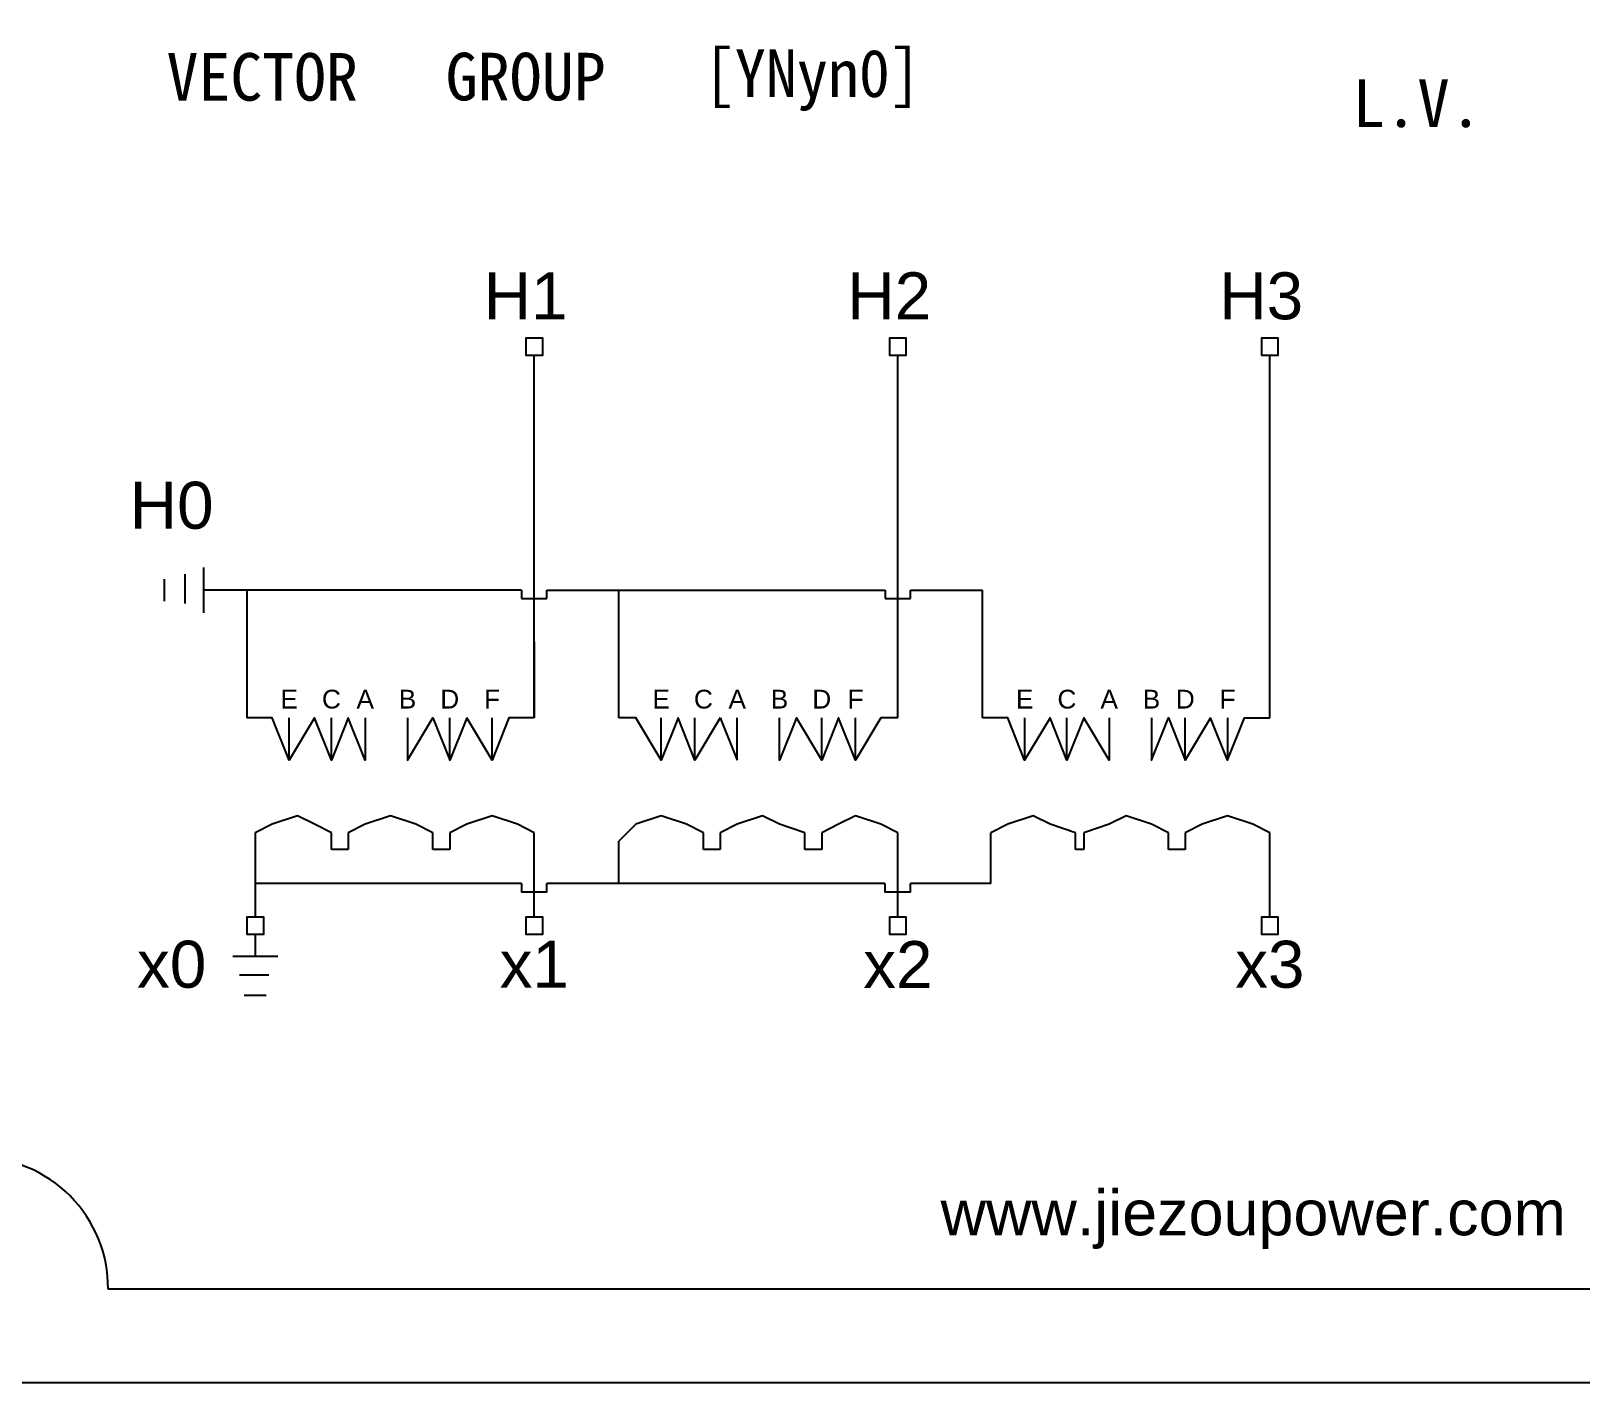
# Model space of a CAD drawing. Header units: millimetres. Extents: x 183355 to 194386, y -190559 to -183233.
# Drawn here: x 185759.4 to 185841.9, y -184495.9 to -184423.9 of the extents above; entities that cross this region are included whole.
import ezdxf
from ezdxf.enums import TextEntityAlignment as Align

# ---------------------------------------------------------------- set-up
doc = ezdxf.new("R2010")
doc.units = ezdxf.units.MM
doc.header["$LTSCALE"] = 13
doc.layers.add('2', color=3, linetype='Continuous')
doc.layers.add('PDF_Geometry', color=7, linetype='Continuous')
doc.layers.add('标注、文本', color=3, linetype='Continuous', lineweight=25)
doc.styles.add('Note Text (ANSI)', font='arial.ttf')
doc.styles.add('PDF FangSong', font='simfang.ttf')

msp = doc.modelspace()

# ---------------------------------------------------------------- linework, layer by layer
at = {"layer": '2'}
for p, q in [((185785.472, -184453.66), (185770.847, -184453.66)), ((185786.822, -184453.66), (185804.822, -184453.66)), ((185806.172, -184453.66), (185809.997, -184453.66))]:
    msp.add_line(p, q, dxfattribs=at)
at = {"layer": '2', "linetype": 'Continuous'}
for p, q in [((185785.472, -184453.66), (185785.472, -184454.11)), ((185786.822, -184454.11), (185786.822, -184453.66)), ((185790.647, -184460.46), (185790.647, -184453.66)), ((185804.822, -184453.66), (185804.822, -184454.11)), ((185806.172, -184454.11), (185806.172, -184453.66)), ((185809.997, -184460.46), (185809.997, -184453.66)), ((185785.472, -184454.11), (185786.822, -184454.11)), ((185804.822, -184454.11), (185806.172, -184454.11))]:
    msp.add_line(p, q, dxfattribs=at)
for points in [[(185786.597, -184440.697), (185786.597, -184440.247), (185786.147, -184440.247), (185785.697, -184440.247), (185785.697, -184440.697), (185785.697, -184441.147), (185786.147, -184441.147), (185786.597, -184441.147), (185786.597, -184440.697)], [(185805.947, -184440.697), (185805.947, -184440.247), (185805.497, -184440.247), (185805.047, -184440.247), (185805.047, -184440.697), (185805.047, -184441.147), (185805.497, -184441.147), (185805.947, -184441.147), (185805.947, -184440.697)], [(185825.747, -184440.697), (185825.747, -184440.247), (185825.297, -184440.247), (185824.847, -184440.247), (185824.847, -184440.697), (185824.847, -184441.147), (185825.297, -184441.147), (185825.747, -184441.147), (185825.747, -184440.697)], [(185786.147, -184460.46), (185786.147, -184441.147)], [(185805.497, -184460.46), (185805.497, -184441.147)], [(185825.297, -184460.46), (185825.297, -184441.147)], [(185770.847, -184453.66), (185770.847, -184460.46)], [(185786.147, -184460.46), (185786.147, -184456.41), (185786.147, -184460.46)], [(185775.347, -184462.71), (185774.447, -184460.46), (185773.097, -184462.71), (185772.197, -184460.46), (185770.847, -184460.46)], [(185773.097, -184462.71), (185773.097, -184460.46)], [(185777.147, -184460.46), (185777.147, -184462.71), (185776.247, -184460.46), (185775.347, -184462.71), (185775.347, -184460.46)], [(185779.397, -184460.46), (185779.397, -184462.71), (185780.747, -184460.46), (185781.647, -184462.71), (185781.647, -184460.46)], [(185782.547, -184460.46), (185781.647, -184462.71)], [(185783.897, -184462.71), (185782.547, -184460.46)], [(185786.147, -184460.46), (185784.797, -184460.46), (185783.897, -184462.71), (185783.897, -184460.46)], [(185792.897, -184462.71), (185791.547, -184460.46), (185790.647, -184460.46)], [(185796.047, -184460.46), (185794.697, -184462.71), (185793.797, -184460.46), (185792.897, -184462.71), (185792.897, -184460.46)], [(185794.697, -184462.71), (185794.697, -184460.46)], [(185796.047, -184460.46), (185796.947, -184462.71)], [(185796.947, -184462.71), (185796.947, -184460.46)], [(185805.497, -184460.46), (185804.597, -184460.46), (185803.247, -184462.71), (185802.347, -184460.46), (185801.447, -184462.71), (185800.097, -184460.46), (185799.197, -184462.71), (185799.197, -184460.46)], [(185801.447, -184462.71), (185801.447, -184460.46)], [(185803.247, -184462.71), (185803.247, -184460.46)], [(185812.247, -184460.46), (185812.247, -184462.71), (185811.347, -184460.46), (185809.997, -184460.46)], [(185816.747, -184460.46), (185816.747, -184462.71), (185815.397, -184460.46), (185814.497, -184462.71), (185813.597, -184460.46), (185812.247, -184462.71)], [(185814.497, -184462.71), (185814.497, -184460.46)], [(185818.997, -184460.46), (185818.997, -184462.71), (185819.897, -184460.46), (185820.797, -184462.71), (185820.797, -184460.46)], [(185822.147, -184460.46), (185820.797, -184462.71)], [(185823.047, -184460.46), (185823.047, -184462.71), (185822.147, -184460.46)], [(185823.047, -184462.71), (185823.947, -184460.46), (185825.297, -184460.46)], [(185775.347, -184466.567), (185774.447, -184466.117), (185773.547, -184465.667), (185772.197, -184466.117), (185771.297, -184466.567)], [(185780.747, -184466.567), (185779.847, -184466.117), (185778.497, -184465.667), (185777.147, -184466.117), (185776.247, -184466.567)], [(185786.147, -184466.567), (185785.247, -184466.117), (185783.897, -184465.667), (185782.547, -184466.117), (185781.647, -184466.567)], [(185795.147, -184466.567), (185794.247, -184466.117), (185792.897, -184465.667), (185791.547, -184466.117), (185790.647, -184467.017)], [(185800.547, -184466.567), (185799.197, -184466.117), (185798.297, -184465.667), (185796.947, -184466.117), (185796.047, -184466.567)], [(185805.497, -184466.567), (185804.597, -184466.117), (185803.247, -184465.667), (185802.347, -184466.117), (185801.447, -184466.567)], [(185814.947, -184466.567), (185813.597, -184466.117), (185812.697, -184465.667), (185811.347, -184466.117), (185810.447, -184466.567)], [(185819.897, -184466.567), (185818.997, -184466.117), (185817.647, -184465.667), (185816.747, -184466.117), (185815.397, -184466.567)], [(185825.297, -184466.567), (185824.397, -184466.117), (185823.047, -184465.667), (185821.697, -184466.117), (185820.797, -184466.567)], [(185771.297, -184466.567), (185771.297, -184471.067)], [(185775.347, -184467.467), (185775.347, -184466.567)], [(185776.247, -184466.567), (185776.247, -184467.467)], [(185780.747, -184467.467), (185780.747, -184466.567)], [(185781.647, -184466.567), (185781.647, -184467.467)], [(185786.147, -184471.067), (185786.147, -184466.567)], [(185790.647, -184469.267), (185790.647, -184467.017)], [(185795.147, -184467.467), (185795.147, -184466.567)], [(185796.047, -184466.567), (185796.047, -184467.467)], [(185800.547, -184467.467), (185800.547, -184466.567)], [(185801.447, -184466.567), (185801.447, -184467.467)], [(185805.497, -184471.067), (185805.497, -184466.567)], [(185805.497, -184466.567), (185805.497, -184466.567)], [(185810.447, -184469.267), (185810.447, -184466.567)], [(185814.947, -184467.467), (185814.947, -184466.567)], [(185815.397, -184466.567), (185815.397, -184467.467)], [(185819.897, -184467.467), (185819.897, -184466.567)], [(185820.797, -184466.567), (185820.797, -184467.467)], [(185825.297, -184471.067), (185825.297, -184466.567)], [(185825.297, -184466.567), (185825.297, -184466.567)], [(185776.247, -184467.467), (185775.347, -184467.467)], [(185781.647, -184467.467), (185780.747, -184467.467)], [(185796.047, -184467.467), (185795.147, -184467.467)], [(185801.447, -184467.467), (185800.547, -184467.467)], [(185815.397, -184467.467), (185814.947, -184467.467)], [(185820.797, -184467.467), (185819.897, -184467.467)], [(185785.463, -184469.267), (185771.297, -184469.267)], [(185785.463, -184469.267), (185785.463, -184469.717), (185785.913, -184469.717), (185786.813, -184469.717), (185786.813, -184469.267)], [(185804.813, -184469.267), (185786.813, -184469.267)], [(185804.813, -184469.267), (185804.813, -184469.717), (185805.263, -184469.717), (185806.163, -184469.717), (185806.163, -184469.267)], [(185810.447, -184469.267), (185806.163, -184469.267)], [(185771.747, -184471.517), (185771.747, -184471.067), (185771.297, -184471.067), (185770.847, -184471.067), (185770.847, -184471.517), (185770.847, -184471.967), (185771.297, -184471.967), (185771.747, -184471.967), (185771.747, -184471.517)], [(185786.597, -184471.517), (185786.597, -184471.067), (185786.147, -184471.067), (185785.697, -184471.067), (185785.697, -184471.517), (185785.697, -184471.967), (185786.147, -184471.967), (185786.597, -184471.967), (185786.597, -184471.517)], [(185805.947, -184471.517), (185805.947, -184471.067), (185805.497, -184471.067), (185805.047, -184471.067), (185805.047, -184471.517), (185805.047, -184471.967), (185805.497, -184471.967), (185805.947, -184471.967), (185805.947, -184471.517)], [(185825.747, -184471.517), (185825.747, -184471.067), (185825.297, -184471.067), (185824.847, -184471.067), (185824.847, -184471.517), (185824.847, -184471.967), (185825.297, -184471.967), (185825.747, -184471.967), (185825.747, -184471.517)]]:
    msp.add_lwpolyline(points, dxfattribs=at)
at = {"layer": 'PDF_Geometry', "lineweight": 25}
for points in [[(185751.493, -184320.839), (185901.514, -184320.839), (185901.514, -184495.854), (185751.493, -184495.854), (185751.493, -184320.839)], [(185889.494, -184490.855), (185763.456, -184490.855)]]:
    msp.add_lwpolyline(points, dxfattribs=at)
msp.add_arc((185756.506, -184490.805), 6.955, 359.59046, 90.11743, dxfattribs=at)
at = {"layer": '标注、文本'}
for p, q in [((185766.47, -184454.24), (185766.47, -184453.068)), ((185767.556, -184454.378), (185767.556, -184452.818)), ((185768.555, -184454.864), (185768.555, -184452.456)), ((185770.847, -184453.66), (185768.555, -184453.66)), ((185771.297, -184471.967), (185771.297, -184473.156)), ((185772.501, -184473.156), (185770.093, -184473.156)), ((185772.014, -184474.154), (185770.455, -184474.154)), ((185771.877, -184475.241), (185770.704, -184475.241))]:
    msp.add_line(p, q, dxfattribs=at)

# ---------------------------------------------------------------- texts
at = {"layer": '2', "style": 'Note Text (ANSI)'}
for s, p in [('H1', (185787.92, -184439.247)), ('H2', (185807.27, -184439.247)), ('H3', (185827.07, -184439.247))]:
    msp.add_text(s, height=2.5, dxfattribs=at).set_placement(p, align=Align.RIGHT)
for s, height, p in [('H0', 2.5, (185766.844, -184449.141)), ('E', 1, (185773.097, -184459.46)), ('C', 1, (185775.347, -184459.46)), ('A', 1, (185777.147, -184459.46)), ('B', 1, (185779.397, -184459.46)), ('D', 1, (185781.647, -184459.46)), ('F', 1, (185783.897, -184459.46)), ('E', 1, (185792.897, -184459.46)), ('C', 1, (185795.147, -184459.46)), ('A', 1, (185796.947, -184459.46)), ('B', 1, (185799.197, -184459.46)), ('D', 1, (185801.447, -184459.46)), ('F', 1, (185803.247, -184459.46)), ('E', 1, (185812.247, -184459.46)), ('C', 1, (185814.497, -184459.46)), ('A', 1, (185816.747, -184459.46)), ('B', 1, (185818.997, -184459.46)), ('D', 1, (185820.797, -184459.46)), ('F', 1, (185823.047, -184459.46)), ('x0', 2.5, (185766.844, -184473.567)), ('x1', 2.5, (185786.147, -184473.567)), ('x2', 2.5, (185805.497, -184473.567)), ('x3', 2.5, (185825.297, -184473.567))]:
    msp.add_text(s, height=height, dxfattribs=at).set_placement(p, align=Align.MIDDLE)
at = {"layer": '2', "linetype": 'Continuous', "attachment_point": 7}
for s, insert, char_height, style in [('\\W0.988330;GROUP', (185781.427, -184427.638), 2.53409, 'PDF FangSong'), ('{\\W0.9577;[YNyn0]}', (185795.169, -184428.16), 2.53409, 'PDF FangSong'), ('\\W0.985008;VECTOR', (185766.57, -184427.653), 2.53409, 'PDF FangSong'), ('\\W0.998704;L.V.', (185829.705, -184429.057), 2.53409, 'PDF FangSong'), ('{\\W0.997175;www.jiezoupower.com}', (185807.773, -184488.718), 2.40214, 'Note Text (ANSI)')]:
    msp.add_mtext(s, dxfattribs=dict(at, insert=insert, char_height=char_height, style=style))

doc.saveas('drawing.dxf')
